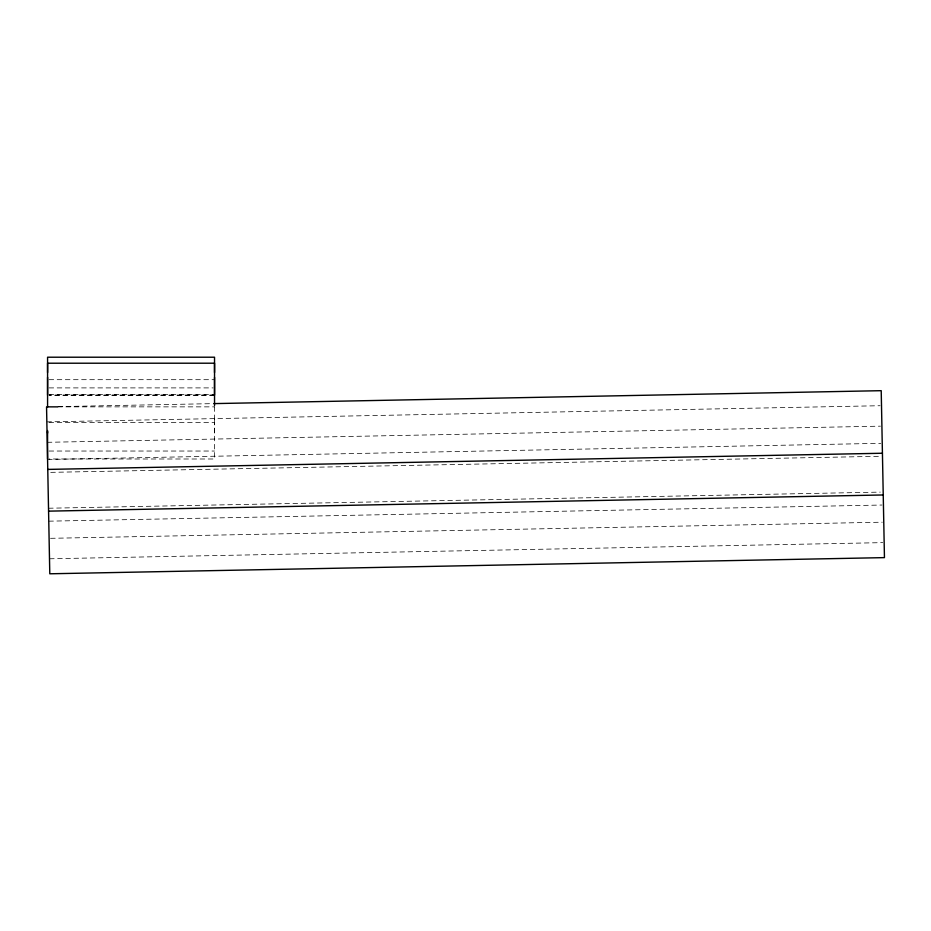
<?xml version="1.0" encoding="UTF-8"?>
<svg xmlns="http://www.w3.org/2000/svg" width="931" height="931" viewBox="0 0 931 931"><rect width="100%" height="100%" fill="white"/><g stroke="black" fill="none" stroke-linecap="round" stroke-linejoin="round"><path stroke-width="0.7" stroke-dasharray="4.66 3.49" d="M214.537 433.09L214.537 423.011M214.537 422.802L214.537 415.854M58.188 406.626L212.326 403.647M46.841 421.871L880.051 405.718M47.237 442.306L880.447 426.165M47.574 459.472L880.784 443.331M50.728 472.354L881.029 456.271M48.517 508.233L880.272 492.115M48.761 521.174L881.971 505.033M50.553 538.316L882.309 522.198M49.494 558.786L882.704 542.633M49.017 379.685L214.537 379.685M49.017 387.901L213.083 387.901M49.017 394.453L214.537 394.453M214.537 395.163L49.017 395.175L214.537 395.175M57.734 406.859L214.537 406.859M49.017 422.395L214.537 422.395L214.537 458.995L49.017 458.995M49.017 451.035L214.537 451.035M214.537 406.777L214.537 419.718"/><path stroke-width="1.4" d="M47.574 433.09L47.574 431.472M47.574 395.175L47.574 377.358M47.574 372.551L47.574 363.218L214.537 363.206L214.537 372.551M214.537 395.116L214.537 377.358M213.769 403.612L881.215 390.683L884.45 557.622L49.785 573.787L46.55 406.859M47.76 469.41L882.425 453.246M48.575 511.142L883.24 494.966M47.574 406.859L57.734 406.859M214.537 405.52L214.537 357.213L47.574 357.213L47.574 407.219M47.574 430.529L47.574 458.995"/></g></svg>
